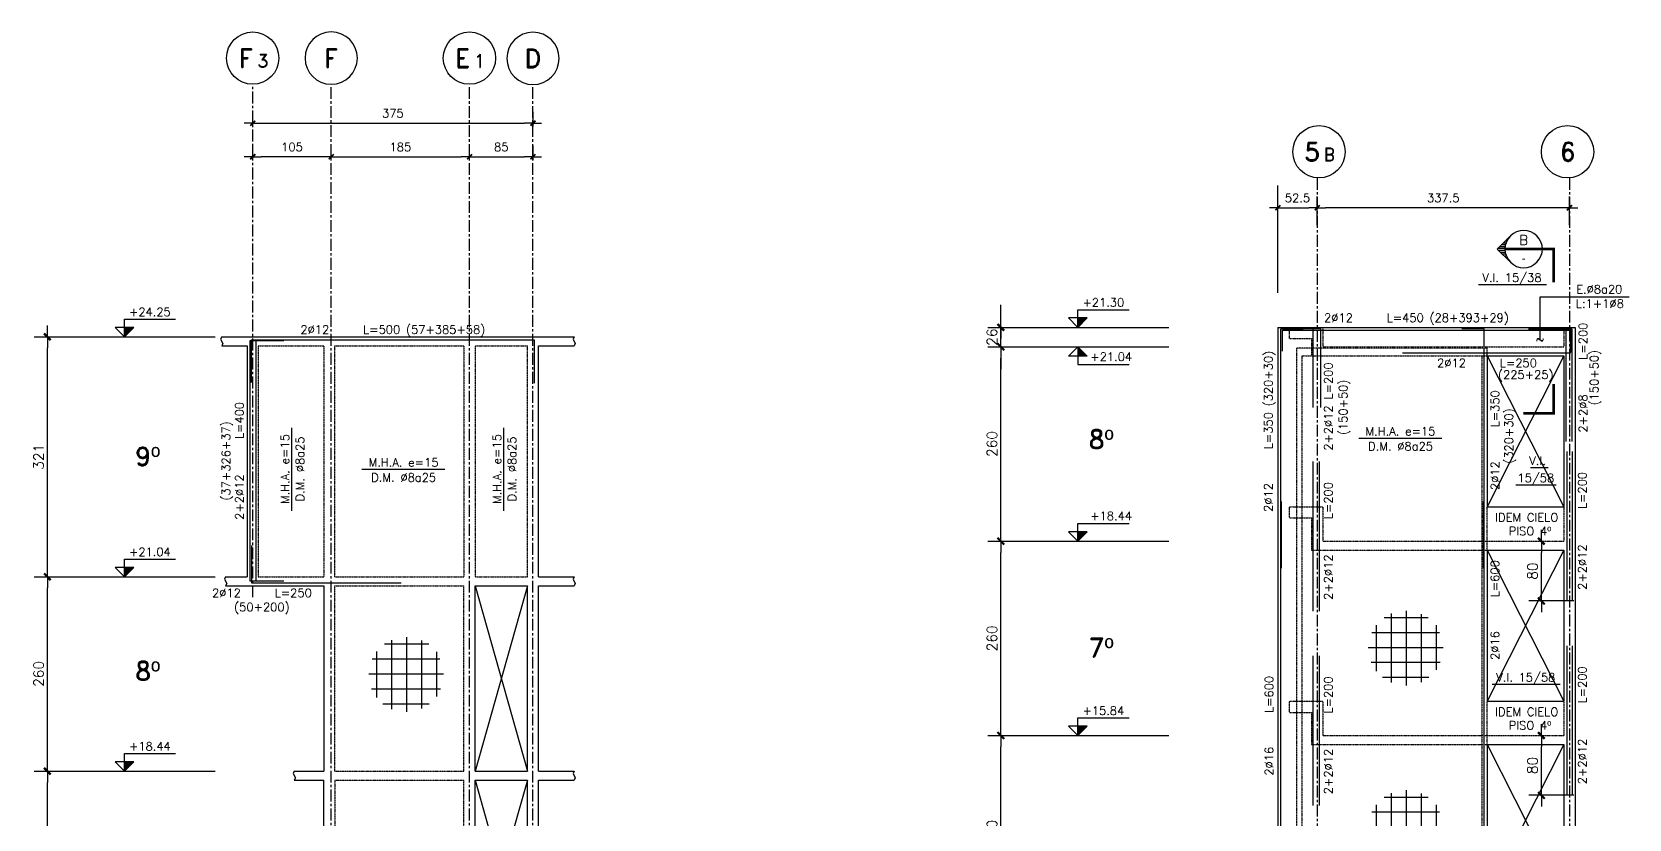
# Model space of a CAD drawing. Header units: millimetres. Extents: x 7459 to 12214, y -1151 to 2331.
# Drawn here: x 7464 to 9601, y 1279 to 2331 of the extents above; entities that cross this region are included whole.
import ezdxf
from ezdxf.enums import TextEntityAlignment as Align

# ---------------------------------------------------------------- set-up
doc = ezdxf.new("R2010")
doc.units = ezdxf.units.MM
doc.header["$LTSCALE"] = 0.5
doc.linetypes.add('CENTER', pattern=[50.8, 31.75, -6.35, 6.35, -6.35])
doc.linetypes.add('DASHED', pattern=[0.75, 0.5, -0.25])
for name, color, linetype in [('A-LINEA 015', 6, 'Continuous'), ('CONTORNOS', 3, 'Continuous'), ('CORTES', 5, 'Continuous'), ('COTAS', 5, 'Continuous'), ('COTAS1', 2, 'Continuous'), ('Cotas2', 1, 'Continuous'), ('EJES', 1, 'CENTER'), ('fe', 7, 'Continuous'), ('NIVELES', 3, 'Continuous'), ('SEGMENTOS1', 2, 'DASHED'), ('TEXTOS-SM', 3, 'Continuous'), ('TEXTOS1', 9, 'Continuous'), ('textos2', 2, 'Continuous'), ('VANOS', 1, 'Continuous')]:
    doc.layers.add(name, color=color, linetype=linetype)
doc.styles.add('ROMAND', font='romand')
doc.styles.add('ROMANS', font='romans')
doc.styles.add('ROMANS0', font='romans.shx')
doc.styles.get("Standard").update_dxf_attribs({"font": 'techl___.ttf'})
doc.dimstyles.new('ING-50', dxfattribs={"dimscale": 5, "dimtxt": 2.25, "dimasz": 2.25, "dimexe": 3, "dimexo": 0, "dimgap": 1.5, "dimtad": 1, "dimdec": 1, "dimzin": 12, "dimdsep": 46, "dimtxsty": 'ROMANS', "dimblk1": 'TICK1', "dimblk2": 'TICK1', "dimsah": 1, "dimcen": 0.09, "dimclrd": 2, "dimclre": 1, "dimclrt": 3, "dimadec": 1, "dimazin": 3, "dimtfac": 1, "dimtdec": 1, "dimtix": 1, "dimtmove": 2, "dimatfit": 3, "dimfxl": 3, "dimtolj": 1, "dimtzin": 12, "dimarcsym": 0})
doc.dimstyles.new('ING50', dxfattribs={"dimscale": 50, "dimtxt": 0.27, "dimasz": 0.3, "dimexe": 0.2, "dimexo": 1, "dimgap": 0.1, "dimtad": 1, "dimzin": 12, "dimdsep": 46, "dimtxsty": 'ROMANS', "dimblk1": 'TICK1', "dimblk2": 'TICK1', "dimsah": 1, "dimcen": 0.09, "dimse1": 1, "dimse2": 1, "dimclrd": 2, "dimclre": 4, "dimclrt": 3, "dimadec": 0, "dimazin": 0, "dimtfac": 1, "dimtix": 1, "dimtmove": 2, "dimatfit": 3, "dimldrblk": 'TICK1', "dimfxl": 1, "dimtolj": 1, "dimtzin": 12, "dimarcsym": 0})

# ---------------------------------------------------------------- blocks, each defined once
blk = doc.blocks.new('EJE-1')
at = {"color": 3, "linetype": 'Continuous'}
blk.add_circle((0, 0), 35, dxfattribs=at)
at = {"color": 5, "linetype": 'Continuous', "style": 'ROMAND'}
blk.add_attdef('0', text='', height=25, dxfattribs=at).set_placement((0.2, 0), align=Align.MIDDLE)
blk = doc.blocks.new('TICK1')
at = {"color": 2}
for points in [[(0, 0), (-1, 0)], [(0, 0), (1, 0)]]:
    blk.add_lwpolyline(points, dxfattribs=at)
at = {"color": 2, "const_width": 0.2}
blk.add_lwpolyline([(-0.3, -0.3), (0.3, 0.3)], dxfattribs=at)
blk = doc.blocks.new('*D41')
at = {"layer": 'COTAS1', "color": 2, "lineweight": -2}
blk.add_line((8760.5, 1145.3), (8760.5, 1375.3), dxfattribs=at)
at = {"layer": 'Defpoints', "color": 0}
for p in [(8760.5, 1390.3), (8772.1, 1390.3), (8772.1, 1130.3)]:
    blk.add_point(p, dxfattribs=at)
at = {"layer": 'COTAS1', "color": 2, "lineweight": -2, "xscale": 15, "yscale": 15, "zscale": 15}
for p, rotation in [((8760.5, 1390.3), 90), ((8760.5, 1130.3), 270)]:
    blk.add_blockref('TICK1', p, dxfattribs=dict(at, rotation=rotation))
at = {"layer": 'COTAS1', "color": 3, "insert": (8748.7, 1260.3), "char_height": 13.5, "attachment_point": 5, "rotation": 90, "style": 'ROMANS'}
blk.add_mtext('\\A1;260', dxfattribs=at)
blk = doc.blocks.new('nivel-el')
at = {"linetype": 'Continuous'}
blk.add_hatch(color=1, dxfattribs=at).paths.add_polyline_path([(0, 0), (12.5, 12.5), (0, 12.5)])
at = {"color": 3}
blk.add_lwpolyline([(0, 0), (12.5, 12.5), (0, 12.5), (-12.5, 12.5), (0, 0), (0, 12.5), (0, 23.6), (68.4, 23.6)], dxfattribs=at)
at = {"color": 3, "style": 'ROMANS'}
blk.add_attdef('%%P0.00', text='', height=11.2, dxfattribs=at).set_placement((34, 27.7), align=Align.CENTER)
blk = doc.blocks.new('*D42')
at = {"layer": 'COTAS1', "color": 2, "lineweight": -2}
blk.add_line((8760.5, 1405.3), (8760.5, 1635.3), dxfattribs=at)
at = {"layer": 'Defpoints', "color": 0}
for p in [(8760.5, 1650.3), (8772.1, 1650.3), (8772.1, 1390.3)]:
    blk.add_point(p, dxfattribs=at)
at = {"layer": 'COTAS1', "color": 2, "lineweight": -2, "xscale": 15, "yscale": 15, "zscale": 15}
for p, rotation in [((8760.5, 1650.3), 90), ((8760.5, 1390.3), 270)]:
    blk.add_blockref('TICK1', p, dxfattribs=dict(at, rotation=rotation))
at = {"layer": 'COTAS1', "color": 3, "insert": (8748.7, 1520.3), "char_height": 13.5, "attachment_point": 5, "rotation": 90, "style": 'ROMANS'}
blk.add_mtext('\\A1;260', dxfattribs=at)
blk = doc.blocks.new('*D43')
at = {"layer": 'COTAS1', "color": 2, "lineweight": -2}
for p, q in [((8760.5, 1951.3), (8760.5, 1966.3)), ((8760.5, 1910.3), (8760.5, 1936.3)), ((8760.5, 1895.3), (8760.5, 1880.3))]:
    blk.add_line(p, q, dxfattribs=at)
at = {"layer": 'Defpoints', "color": 0}
for p in [(8760.5, 1936.3), (8772.1, 1936.3), (8772.1, 1910.3)]:
    blk.add_point(p, dxfattribs=at)
at = {"layer": 'COTAS1', "color": 2, "lineweight": -2, "xscale": 15, "yscale": 15, "zscale": 15}
for p, rotation in [((8760.5, 1936.3), 270), ((8760.5, 1910.3), 90)]:
    blk.add_blockref('TICK1', p, dxfattribs=dict(at, rotation=rotation))
at = {"layer": 'COTAS1', "color": 3, "insert": (8748.7, 1923.3), "char_height": 13.5, "attachment_point": 5, "rotation": 90, "style": 'ROMANS'}
blk.add_mtext('\\A1;26', dxfattribs=at)
blk = doc.blocks.new('eje-3')
at = {"color": 3, "linetype": 'Continuous'}
blk.add_circle((0, 0), 35, dxfattribs=at)
at = {"color": 5, "linetype": 'Continuous', "style": 'ROMAND'}
for height, p in [(25, (-9.2, 0)), (18, (13.7, -3.6))]:
    blk.add_attdef('0', text='', height=height, dxfattribs=at).set_placement(p, align=Align.MIDDLE)
blk = doc.blocks.new('*D44')
at = {"layer": 'Defpoints', "color": 0, "ltscale": 0.5}
for p in [(9183.7, 2096.3), (9183.7, 2072.9), (9521.2, 2072.9)]:
    blk.add_point(p, dxfattribs=at)
at = {"layer": 'TEXTOS1', "color": 1, "lineweight": -2, "ltscale": 0.5}
for p, q in [((9183.7, 2072.9), (9183.7, 2111.3)), ((9521.2, 2072.9), (9521.2, 2111.3))]:
    blk.add_line(p, q, dxfattribs=at)
at = {"layer": 'TEXTOS1', "color": 2, "lineweight": -2, "ltscale": 0.5}
blk.add_line((9509.9, 2096.3), (9194.9, 2096.3), dxfattribs=at)
at = {"layer": 'TEXTOS1', "color": 2, "lineweight": -2, "ltscale": 0.5, "xscale": 11.25, "yscale": 11.25, "zscale": 11.25, "rotation": 180}
blk.add_blockref('TICK1', (9183.7, 2096.3), dxfattribs=at)
at = {"layer": 'TEXTOS1', "color": 2, "lineweight": -2, "ltscale": 0.5, "xscale": 11.25, "yscale": 11.25, "zscale": 11.25}
blk.add_blockref('TICK1', (9521.2, 2096.3), dxfattribs=at)
at = {"layer": 'TEXTOS1', "color": 3, "ltscale": 0.5, "insert": (9352.4, 2109.4), "char_height": 11.25, "attachment_point": 5, "style": 'ROMANS'}
blk.add_mtext('\\A1;337.5', dxfattribs=at)
blk = doc.blocks.new('*D45')
at = {"layer": 'Cotas2', "color": 1, "lineweight": -2}
for p, q in [((9131.2, 2072.9), (9131.2, 2111.3)), ((9183.7, 2072.9), (9183.7, 2111.3))]:
    blk.add_line(p, q, dxfattribs=at)
at = {"layer": 'Cotas2', "color": 2, "lineweight": -2}
blk.add_line((9142.4, 2096.3), (9172.4, 2096.3), dxfattribs=at)
at = {"layer": 'Defpoints', "color": 0}
for p in [(9183.7, 2096.3), (9131.2, 2072.9), (9183.7, 2072.9)]:
    blk.add_point(p, dxfattribs=at)
at = {"layer": 'Cotas2', "color": 2, "lineweight": -2, "xscale": 11.25, "yscale": 11.25, "zscale": 11.25, "rotation": 180}
blk.add_blockref('TICK1', (9131.2, 2096.3), dxfattribs=at)
at = {"layer": 'Cotas2', "color": 2, "lineweight": -2, "xscale": 11.25, "yscale": 11.25, "zscale": 11.25}
blk.add_blockref('TICK1', (9183.7, 2096.3), dxfattribs=at)
at = {"layer": 'Cotas2', "color": 3, "insert": (9157.4, 2109.4), "char_height": 11.25, "attachment_point": 5, "style": 'ROMANS'}
blk.add_mtext('\\A1;52.5', dxfattribs=at)
blk = doc.blocks.new('*D90')
at = {"layer": 'COTAS1', "color": 2, "lineweight": -2}
blk.add_line((9483.7, 1325.3), (9483.7, 1375.3), dxfattribs=at)
at = {"layer": 'Defpoints', "color": 0}
for p in [(9483.7, 1390.3), (9495.3, 1390.3), (9495.3, 1310.3)]:
    blk.add_point(p, dxfattribs=at)
at = {"layer": 'COTAS1', "color": 2, "lineweight": -2, "xscale": 15, "yscale": 15, "zscale": 15}
for p, rotation in [((9483.7, 1390.3), 90), ((9483.7, 1310.3), 270)]:
    blk.add_blockref('TICK1', p, dxfattribs=dict(at, rotation=rotation))
at = {"layer": 'COTAS1', "color": 3, "insert": (9471.9, 1350.3), "char_height": 13.5, "attachment_point": 5, "rotation": 90, "style": 'ROMANS'}
blk.add_mtext('\\A1;80', dxfattribs=at)
blk = doc.blocks.new('malla-1')
at = {"color": 1}
for p, q in [((-20, 45.1), (-20, -47)), ((0, 49), (0, -50.9)), ((20, 44.6), (20, -46.5)), ((-40, 29.7), (-40, -31.8)), ((-29.3, 40), (29.7, 40)), ((40, 29.6), (40, -30.1)), ((-50.6, 0), (49.4, 0)), ((-46, 20), (44.8, 20)), ((-46.9, -20), (45.6, -20)), ((-31.8, -40), (30.2, -40))]:
    blk.add_line(p, q, dxfattribs=at)
blk = doc.blocks.new('*D56')
at = {"layer": 'COTAS1', "color": 2, "lineweight": -2}
blk.add_line((7484.8, 1097.7), (7484.8, 1327.7), dxfattribs=at)
at = {"layer": 'Defpoints', "color": 0}
for p in [(7484.8, 1342.7), (7496.4, 1342.7), (7496.4, 1082.7)]:
    blk.add_point(p, dxfattribs=at)
at = {"layer": 'COTAS1', "color": 2, "lineweight": -2, "xscale": 15, "yscale": 15, "zscale": 15}
for p, rotation in [((7484.8, 1342.7), 90), ((7484.8, 1082.7), 270)]:
    blk.add_blockref('TICK1', p, dxfattribs=dict(at, rotation=rotation))
at = {"layer": 'COTAS1', "color": 3, "insert": (7473.1, 1212.7), "char_height": 13.5, "attachment_point": 5, "rotation": 90, "style": 'ROMANS'}
blk.add_mtext('\\A1;260', dxfattribs=at)
blk = doc.blocks.new('*D58')
at = {"layer": 'COTAS', "color": 1, "lineweight": -2}
for p, q in [((7759.6, 2205), (7759.6, 2224.5)), ((8134.6, 2205), (8134.6, 2224.5))]:
    blk.add_line(p, q, dxfattribs=at)
at = {"layer": 'COTAS', "color": 2, "lineweight": -2}
blk.add_line((7770.8, 2209.5), (8123.3, 2209.5), dxfattribs=at)
at = {"layer": 'Defpoints', "color": 0}
for p in [(7759.6, 2205), (8134.6, 2209.5), (8134.6, 2205)]:
    blk.add_point(p, dxfattribs=at)
at = {"layer": 'COTAS', "color": 2, "lineweight": -2, "xscale": 11.25, "yscale": 11.25, "zscale": 11.25, "rotation": 180}
blk.add_blockref('TICK1', (7759.6, 2209.5), dxfattribs=at)
at = {"layer": 'COTAS', "color": 2, "lineweight": -2, "xscale": 11.25, "yscale": 11.25, "zscale": 11.25}
blk.add_blockref('TICK1', (8134.6, 2209.5), dxfattribs=at)
at = {"layer": 'COTAS', "color": 3, "insert": (7947.1, 2222.6), "char_height": 11.25, "attachment_point": 5, "style": 'ROMANS'}
blk.add_mtext('\\A1;375', dxfattribs=at)
blk = doc.blocks.new('*D59')
at = {"layer": 'COTAS', "color": 1, "lineweight": -2}
for p, q in [((7864.6, 2160), (7864.6, 2179.5)), ((8049.6, 2160), (8049.6, 2179.5))]:
    blk.add_line(p, q, dxfattribs=at)
at = {"layer": 'COTAS', "color": 2, "lineweight": -2}
blk.add_line((7875.8, 2164.5), (8038.3, 2164.5), dxfattribs=at)
at = {"layer": 'Defpoints', "color": 0}
for p in [(7864.6, 2160), (8049.6, 2164.5), (8049.6, 2160)]:
    blk.add_point(p, dxfattribs=at)
at = {"layer": 'COTAS', "color": 2, "lineweight": -2, "xscale": 11.25, "yscale": 11.25, "zscale": 11.25, "rotation": 180}
blk.add_blockref('TICK1', (7864.6, 2164.5), dxfattribs=at)
at = {"layer": 'COTAS', "color": 2, "lineweight": -2, "xscale": 11.25, "yscale": 11.25, "zscale": 11.25}
blk.add_blockref('TICK1', (8049.6, 2164.5), dxfattribs=at)
at = {"layer": 'COTAS', "color": 3, "insert": (7957.1, 2177.6), "char_height": 11.25, "attachment_point": 5, "style": 'ROMANS'}
blk.add_mtext('\\A1;185', dxfattribs=at)
blk = doc.blocks.new('*D60')
at = {"layer": 'COTAS', "color": 1, "lineweight": -2}
for p, q in [((8049.6, 2160), (8049.6, 2179.5)), ((8134.6, 2160), (8134.6, 2179.5))]:
    blk.add_line(p, q, dxfattribs=at)
at = {"layer": 'COTAS', "color": 2, "lineweight": -2}
blk.add_line((8060.8, 2164.5), (8123.3, 2164.5), dxfattribs=at)
at = {"layer": 'Defpoints', "color": 0}
for p in [(8049.6, 2160), (8134.6, 2164.5), (8134.6, 2160)]:
    blk.add_point(p, dxfattribs=at)
at = {"layer": 'COTAS', "color": 2, "lineweight": -2, "xscale": 11.25, "yscale": 11.25, "zscale": 11.25, "rotation": 180}
blk.add_blockref('TICK1', (8049.6, 2164.5), dxfattribs=at)
at = {"layer": 'COTAS', "color": 2, "lineweight": -2, "xscale": 11.25, "yscale": 11.25, "zscale": 11.25}
blk.add_blockref('TICK1', (8134.6, 2164.5), dxfattribs=at)
at = {"layer": 'COTAS', "color": 3, "insert": (8092.1, 2177.6), "char_height": 11.25, "attachment_point": 5, "style": 'ROMANS'}
blk.add_mtext('\\A1;85', dxfattribs=at)
blk = doc.blocks.new('corte9')
at = {"color": 2, "const_width": 3.51}
blk.add_lwpolyline([(0, 39.5), (0, 0), (40.5, 0)], dxfattribs=at)
blk = doc.blocks.new('*X9')
at = {"color": 0}
for p, q in [((2610.1, 1260), (2610.4, 1260)), ((2611.9, 1257.5), (2612.9, 1257.5)), ((2613.2, 1255), (2615.4, 1255)), ((2614.2, 1252.5), (2617.9, 1252.5)), ((2614.9, 1250), (2620.4, 1250)), ((2615.1, 1240), (2621.4, 1240)), ((2615.3, 1247.5), (2622.9, 1247.5)), ((2615.4, 1242.5), (2623.9, 1242.5)), ((2615.5, 1245), (2625.4, 1245)), ((2608.8, 1227.5), (2608.9, 1227.5)), ((2610.9, 1230), (2611.4, 1230)), ((2612.4, 1232.5), (2613.9, 1232.5)), ((2613.6, 1235), (2616.4, 1235)), ((2614.5, 1237.5), (2618.9, 1237.5))]:
    blk.add_line(p, q, dxfattribs=at)
blk = doc.blocks.new('corte2')
at = {"color": 2, "linetype": 'Continuous'}
for p, q in [((-57.7, 17.7), (-75.4, 0)), ((-75.4, 0), (-57.7, -17.7))]:
    blk.add_line(p, q, dxfattribs=at)
at = {"color": 2, "linetype": 'Continuous', "const_width": 3.5}
blk.add_lwpolyline([(-65, 0), (0, 0), (0, -44.5)], dxfattribs=at)
at = {"color": 1, "linetype": 'Continuous'}
blk.add_arc((-40, 0), 25, 225, 135, dxfattribs=at)
at = {"color": 2, "linetype": 'Continuous'}
blk.add_arc((-40, 0), 25, 135, 225, dxfattribs=at)
at = {"color": 2, "linetype": 'Continuous', "xscale": -1}
blk.add_blockref('*X9', (2550.5, -1244.5), dxfattribs=at)
at = {"color": 3, "linetype": 'Continuous', "style": 'ROMAND'}
blk.add_attdef('A', text='', height=13, dxfattribs=at).set_placement((-40, 12), align=Align.MIDDLE)
at = {"color": 3, "linetype": 'Continuous'}
blk.add_attdef('-', text='', height=13, dxfattribs=at).set_placement((-40, -12), align=Align.MIDDLE)
blk = doc.blocks.new('*D83')
at = {"layer": 'COTAS1', "color": 2, "lineweight": -2}
blk.add_line((7484.8, 1357.7), (7484.8, 1587.7), dxfattribs=at)
at = {"layer": 'Defpoints', "color": 0}
for p in [(7484.8, 1602.7), (7496.4, 1602.7), (7496.4, 1342.7)]:
    blk.add_point(p, dxfattribs=at)
at = {"layer": 'COTAS1', "color": 2, "lineweight": -2, "xscale": 15, "yscale": 15, "zscale": 15}
for p, rotation in [((7484.8, 1602.7), 90), ((7484.8, 1342.7), 270)]:
    blk.add_blockref('TICK1', p, dxfattribs=dict(at, rotation=rotation))
at = {"layer": 'COTAS1', "color": 3, "insert": (7473.1, 1472.7), "char_height": 13.5, "attachment_point": 5, "rotation": 90, "style": 'ROMANS'}
blk.add_mtext('\\A1;260', dxfattribs=at)
blk = doc.blocks.new('*D84')
at = {"layer": 'COTAS1', "color": 2, "lineweight": -2}
blk.add_line((7484.8, 1617.7), (7484.8, 1908.7), dxfattribs=at)
at = {"layer": 'Defpoints', "color": 0}
for p in [(7484.8, 1923.7), (7496.4, 1923.7), (7496.4, 1602.7)]:
    blk.add_point(p, dxfattribs=at)
at = {"layer": 'COTAS1', "color": 2, "lineweight": -2, "xscale": 15, "yscale": 15, "zscale": 15}
for p, rotation in [((7484.8, 1923.7), 90), ((7484.8, 1602.7), 270)]:
    blk.add_blockref('TICK1', p, dxfattribs=dict(at, rotation=rotation))
at = {"layer": 'COTAS1', "color": 3, "insert": (7473.1, 1763.2), "char_height": 13.5, "attachment_point": 5, "rotation": 90, "style": 'ROMANS'}
blk.add_mtext('\\A1;321', dxfattribs=at)
blk = doc.blocks.new('*D85')
at = {"layer": 'COTAS', "color": 1, "lineweight": -2}
for p, q in [((7759.6, 2160), (7759.6, 2179.5)), ((7864.6, 2160), (7864.6, 2179.5))]:
    blk.add_line(p, q, dxfattribs=at)
at = {"layer": 'COTAS', "color": 2, "lineweight": -2}
blk.add_line((7853.3, 2164.5), (7770.8, 2164.5), dxfattribs=at)
at = {"layer": 'Defpoints', "color": 0}
for p in [(7759.6, 2164.5), (7759.6, 2160), (7864.6, 2160)]:
    blk.add_point(p, dxfattribs=at)
at = {"layer": 'COTAS', "color": 2, "lineweight": -2, "xscale": 11.25, "yscale": 11.25, "zscale": 11.25, "rotation": 180}
blk.add_blockref('TICK1', (7759.6, 2164.5), dxfattribs=at)
at = {"layer": 'COTAS', "color": 2, "lineweight": -2, "xscale": 11.25, "yscale": 11.25, "zscale": 11.25}
blk.add_blockref('TICK1', (7864.6, 2164.5), dxfattribs=at)
at = {"layer": 'COTAS', "color": 3, "insert": (7812.1, 2177.6), "char_height": 11.25, "attachment_point": 5, "style": 'ROMANS'}
blk.add_mtext('\\A1;105', dxfattribs=at)
blk = doc.blocks.new('*D86')
at = {"layer": 'COTAS1', "color": 2, "lineweight": -2}
blk.add_line((8760.5, 1665.3), (8760.5, 1895.3), dxfattribs=at)
at = {"layer": 'Defpoints', "color": 0}
for p in [(8760.5, 1910.3), (8772.1, 1910.3), (8772.1, 1650.3)]:
    blk.add_point(p, dxfattribs=at)
at = {"layer": 'COTAS1', "color": 2, "lineweight": -2, "xscale": 15, "yscale": 15, "zscale": 15}
for p, rotation in [((8760.5, 1910.3), 90), ((8760.5, 1650.3), 270)]:
    blk.add_blockref('TICK1', p, dxfattribs=dict(at, rotation=rotation))
at = {"layer": 'COTAS1', "color": 3, "insert": (8748.7, 1780.3), "char_height": 13.5, "attachment_point": 5, "rotation": 90, "style": 'ROMANS'}
blk.add_mtext('\\A1;260', dxfattribs=at)
blk = doc.blocks.new('*D91')
at = {"layer": 'COTAS1', "color": 2, "lineweight": -2}
blk.add_line((9483.7, 1585.3), (9483.7, 1635.3), dxfattribs=at)
at = {"layer": 'Defpoints', "color": 0}
for p in [(9483.7, 1650.3), (9495.3, 1650.3), (9495.3, 1570.3)]:
    blk.add_point(p, dxfattribs=at)
at = {"layer": 'COTAS1', "color": 2, "lineweight": -2, "xscale": 15, "yscale": 15, "zscale": 15}
for p, rotation in [((9483.7, 1650.3), 90), ((9483.7, 1570.3), 270)]:
    blk.add_blockref('TICK1', p, dxfattribs=dict(at, rotation=rotation))
at = {"layer": 'COTAS1', "color": 3, "insert": (9471.9, 1610.3), "char_height": 13.5, "attachment_point": 5, "rotation": 90, "style": 'ROMANS'}
blk.add_mtext('\\A1;80', dxfattribs=at)

msp = doc.modelspace()

# ---------------------------------------------------------------- linework, layer by layer
at = {"layer": 'CONTORNOS', "color": 2, "ltscale": 0.5}
for p, q in [((7718.174, 1923.693), (7716.674, 1920.693)), ((8189.658, 1923.693), (8188.158, 1920.693)), ((7716.674, 1920.693), (7719.674, 1914.693)), ((7719.674, 1914.693), (7718.174, 1911.693)), ((8188.158, 1920.693), (8191.158, 1914.693)), ((8191.158, 1914.693), (8189.658, 1911.693)), ((7723.339, 1602.694), (7721.839, 1599.694)), ((8189.658, 1602.694), (8188.158, 1599.694)), ((7721.839, 1599.694), (7724.839, 1593.694)), ((7724.839, 1593.694), (7723.339, 1590.694)), ((8188.158, 1599.694), (8191.158, 1593.694)), ((8191.158, 1593.694), (8189.658, 1590.694)), ((7815.219, 1342.693), (7813.719, 1339.693)), ((7813.719, 1339.693), (7816.719, 1333.693)), ((7816.719, 1333.693), (7815.219, 1330.693)), ((8189.658, 1342.693), (8188.158, 1339.693)), ((8188.158, 1339.693), (8191.158, 1333.693)), ((8191.158, 1333.693), (8189.658, 1330.693))]:
    msp.add_line(p, q, dxfattribs=at)
at = {"layer": 'CONTORNOS', "ltscale": 0.5}
for p, q in [((7718.174, 1923.693), (8189.658, 1923.693)), ((9131.185, 1936.333), (9131.185, 78.332)), ((9131.185, 1936.333), (9528.685, 1936.333)), ((9528.685, 1936.333), (9528.685, 78.332)), ((7718.174, 1911.693), (7752.051, 1911.693)), ((7752.051, 1911.693), (7752.051, 1602.694)), ((8142.051, 1602.694), (8142.051, 1911.693)), ((8142.051, 1911.693), (8189.658, 1911.693)), ((9411.185, 1898.333), (9513.685, 1898.333)), ((9411.185, 1898.333), (9411.185, 1696.333)), ((9513.685, 1898.333), (9513.685, 1696.333)), ((9411.185, 1696.333), (9513.685, 1696.333)), ((9411.185, 1638.333), (9513.685, 1638.333)), ((9411.185, 1638.333), (9411.185, 1436.333)), ((9513.685, 1638.333), (9513.685, 1436.333)), ((7723.339, 1602.694), (7752.051, 1602.694)), ((8142.051, 1602.694), (8189.658, 1602.694)), ((7723.339, 1590.694), (7854.551, 1590.694)), ((7854.551, 1590.694), (7854.551, 1342.693)), ((8057.051, 1590.694), (8127.051, 1590.694)), ((8057.051, 1342.693), (8057.051, 1590.694)), ((8127.051, 1342.693), (8127.051, 1590.694)), ((8142.051, 1590.694), (8189.658, 1590.694)), ((8142.051, 1342.693), (8142.051, 1590.694)), ((9411.185, 1436.333), (9513.685, 1436.333)), ((9411.185, 1378.333), (9513.685, 1378.333)), ((9411.185, 1378.333), (9411.185, 1176.333)), ((9513.685, 1378.333), (9513.685, 1176.333)), ((7815.219, 1342.693), (7854.551, 1342.693)), ((7815.219, 1330.693), (7854.551, 1330.693)), ((7854.551, 1082.693), (7854.551, 1330.693)), ((8057.051, 1342.693), (8127.051, 1342.693)), ((8057.051, 1330.693), (8127.051, 1330.693)), ((8057.051, 1082.693), (8057.051, 1330.693)), ((8127.051, 1082.693), (8127.051, 1330.693)), ((8142.051, 1342.693), (8189.658, 1342.693)), ((8142.051, 1330.693), (8189.658, 1330.693)), ((8142.051, 1082.693), (8142.051, 1330.693))]:
    msp.add_line(p, q, dxfattribs=at)
at = {"layer": 'Cotas2'}
for p, q in [((9131.185, 1982.551), (9131.185, 2126.169)), ((7467.348, 1923.693), (7709.379, 1923.693)), ((8743.036, 1936.333), (8985.067, 1936.333)), ((8743.036, 1910.333), (8985.067, 1910.333)), ((8743.036, 1650.333), (8985.067, 1650.333)), ((7467.348, 1602.694), (7709.379, 1602.694)), ((8743.036, 1390.333), (8985.067, 1390.333)), ((7467.348, 1342.693), (7709.379, 1342.693))]:
    msp.add_line(p, q, dxfattribs=at)
at = {"layer": 'EJES'}
for p, q in [((7759.551, 1575.312), (7759.551, 2259.829)), ((7864.551, -1034.766), (7864.551, 2259.829)), ((8049.551, -1034.766), (8049.551, 2259.46)), ((8134.551, -1034.766), (8134.551, 2259.46)), ((9183.685, 2136.175), (9183.685, 0.992)), ((9521.185, 2136.264), (9521.185, 0.992))]:
    msp.add_line(p, q, dxfattribs=at)
at = {"layer": 'fe', "color": 1, "ltscale": 0.5}
for p, q in [((9482.074, 1919.804), (9482.074, 1977.214)), ((9482.074, 1977.214), (9601.002, 1977.214)), ((9526.946, 1570.333), (9466.942, 1570.333)), ((9526.946, 1310.333), (9466.942, 1310.333))]:
    msp.add_line(p, q, dxfattribs=at)
at = {"layer": 'fe', "ltscale": 0.5}
for p, q in [((9157.303, 1934.861), (9188.278, 1934.861)), ((9177.824, 1934.861), (9177.824, 1829.243)), ((9188.278, 1934.861), (9188.278, 1829.243))]:
    msp.add_line(p, q, dxfattribs=at)
at = {"layer": 'fe', "color": 6, "ltscale": 0.5}
for p, q in [((9136.185, 1614.065), (9136.185, 1703.332)), ((9406.185, 1614.202), (9406.185, 1703.332))]:
    msp.add_line(p, q, dxfattribs=at)
at = {"layer": 'fe', "ltscale": 0.5}
for points in [[(9135.185, 1614.264), (9135.185, 1934.264), (9165.185, 1934.264)], [(9137.185, 1904.333), (9137.185, 1932.333), (9523.185, 1932.333), (9523.185, 1903.333)], [(9297.685, 1902.333), (9522.685, 1902.333), (9522.685, 1927.333)], [(9407.185, 1614.264), (9407.185, 1934.264), (9377.185, 1934.264)], [(9516.685, 1783.668), (9516.685, 1933.668), (9466.685, 1933.668)], [(9524.685, 1783.668), (9524.685, 1933.668), (9474.685, 1933.668)], [(7793.051, 1596.693), (7756.051, 1596.693), (7756.051, 1918.693), (7793.051, 1918.693)], [(7758.051, 1862.693), (7758.051, 1919.693), (8136.051, 1919.693), (8136.051, 1861.693)], [(7801.051, 1596.693), (7764.051, 1596.693), (7764.051, 1918.693), (7801.051, 1918.693)], [(9177.886, 1756.799), (9177.886, 1556.799)], [(9186.386, 1756.799), (9186.386, 1556.799)], [(9517.685, 1770.333), (9517.685, 1570.333)], [(9524.685, 1770.333), (9524.685, 1570.333)], [(9135.185, 1103.332), (9135.185, 1703.332)], [(9407.185, 1103.332), (9407.185, 1703.332)], [(7758.051, 1644.694), (7758.051, 1594.694), (7958.051, 1594.694)], [(9177.886, 1496.799), (9177.886, 1296.799)], [(9186.386, 1496.799), (9186.386, 1296.799)], [(9517.685, 1510.333), (9517.685, 1310.333)], [(9524.685, 1510.333), (9524.685, 1310.333)]]:
    msp.add_lwpolyline(points, dxfattribs=at)
at = {"layer": 'SEGMENTOS1'}
for p, q in [((9146.185, 1936.333), (9146.185, 1921.333)), ((9191.185, 1936.333), (9191.185, 1910.333)), ((9513.685, 1936.333), (9513.685, 1910.333)), ((7767.051, 1911.693), (7767.051, 1602.694)), ((7767.051, 1911.693), (7854.551, 1911.693)), ((7854.551, 1911.693), (7854.551, 1602.694)), ((7869.551, 1602.694), (7869.551, 1911.693)), ((7869.551, 1911.693), (8042.051, 1911.693)), ((8042.051, 1911.693), (8042.051, 1602.694)), ((8057.051, 1911.693), (8057.051, 1602.694)), ((8057.051, 1911.693), (8127.051, 1911.693)), ((8127.051, 1602.694), (8127.051, 1911.693)), ((9146.185, 1921.333), (9176.185, 1921.333)), ((9156.185, 1908.333), (9156.185, 136.333)), ((9411.185, 1908.333), (9156.185, 1908.333)), ((9176.185, 1921.333), (9176.185, 1898.333)), ((9191.185, 1910.333), (9513.685, 1910.333)), ((9411.185, 1898.333), (9411.185, 1908.333)), ((9163.185, 1898.333), (9163.185, 143.333)), ((9163.185, 1898.333), (9411.185, 1898.333)), ((9404.185, 1898.333), (9404.185, 143.333)), ((9146.185, 1696.333), (9191.185, 1696.333)), ((9146.185, 1696.333), (9146.185, 1681.333)), ((9191.185, 1696.333), (9191.185, 1650.333)), ((9411.185, 1638.333), (9411.185, 1696.333)), ((9513.685, 1696.333), (9513.685, 1650.333)), ((9146.185, 1681.333), (9176.185, 1681.333)), ((9176.185, 1681.333), (9176.185, 1638.333)), ((9191.185, 1650.333), (9513.685, 1650.333)), ((9176.185, 1638.333), (9411.185, 1638.333)), ((7767.051, 1602.694), (7854.551, 1602.694)), ((7869.551, 1602.694), (8042.051, 1602.694)), ((8057.051, 1602.694), (8127.051, 1602.694)), ((7869.551, 1342.693), (7869.551, 1590.694)), ((7869.551, 1590.694), (8042.051, 1590.694)), ((8042.051, 1342.693), (8042.051, 1590.694)), ((9146.185, 1436.333), (9191.185, 1436.333)), ((9146.185, 1436.333), (9146.185, 1421.333)), ((9191.185, 1436.333), (9191.185, 1390.333)), ((9411.185, 1378.333), (9411.185, 1436.333)), ((9513.685, 1436.333), (9513.685, 1390.333)), ((9146.185, 1421.333), (9176.185, 1421.333)), ((9176.185, 1421.333), (9176.185, 1378.333)), ((9191.185, 1390.333), (9513.685, 1390.333)), ((9176.185, 1378.333), (9411.185, 1378.333)), ((7869.551, 1342.693), (8042.051, 1342.693)), ((7869.551, 1330.693), (8042.051, 1330.693)), ((7869.551, 1330.693), (7869.551, 1082.693)), ((8042.051, 1082.693), (8042.051, 1330.693))]:
    msp.add_line(p, q, dxfattribs=at)
at = {"layer": 'TEXTOS1', "color": 9}
for p, q in [((9399.472, 1993.606), (9490.57, 1993.606)), ((9468.943, 1748.664), (9492.998, 1748.664)), ((9449.44, 1725.603), (9503.4, 1725.603)), ((9417.956, 1458.91), (9509.054, 1458.91))]:
    msp.add_line(p, q, dxfattribs=at)
at = {"layer": 'TEXTOS1', "color": 5}
for p, q in [((7811.882, 1690.818), (7811.882, 1802.023)), ((8095.486, 1690.818), (8095.486, 1802.023)), ((9239.291, 1788.117), (9350.496, 1788.117)), ((7905.489, 1746.42), (8016.694, 1746.42))]:
    msp.add_line(p, q, dxfattribs=at)
at = {"layer": 'VANOS', "ltscale": 0.5}
for p, q in [((9513.685, 1898.333), (9411.185, 1696.333)), ((9411.185, 1898.333), (9513.685, 1696.333)), ((9513.685, 1638.333), (9411.185, 1436.333)), ((9411.185, 1638.333), (9513.685, 1436.333)), ((8127.051, 1590.694), (8057.051, 1342.693)), ((8057.051, 1590.694), (8127.051, 1342.693)), ((9513.685, 1378.333), (9411.185, 1176.333)), ((9411.185, 1378.333), (9513.685, 1176.333)), ((8127.051, 1330.693), (8057.051, 1082.693)), ((8057.051, 1330.693), (8127.051, 1082.693))]:
    msp.add_line(p, q, dxfattribs=at)

# ---------------------------------------------------------------- block references
at = {"layer": 'A-LINEA 015', "ltscale": 0.5}
ref = msp.add_blockref('eje-3', (7759.551, 2296.461), dxfattribs=at)
ref.add_attrib('0', 'F', dxfattribs={"layer": '0', "color": 5, "linetype": 'Continuous', "height": 25, "style": 'ROMAND'}).set_placement((7750.36, 2296.461), align=Align.MIDDLE)
ref.add_attrib('0', '3', dxfattribs={"layer": '0', "color": 5, "linetype": 'Continuous', "height": 18, "style": 'ROMAND'}).set_placement((7773.237, 2292.878), align=Align.MIDDLE)
ref = msp.add_blockref('EJE-1', (7864.551, 2296.461), dxfattribs=dict(at, xscale=-1))
ref.add_attrib('0', 'F', dxfattribs={"layer": '0', "color": 5, "linetype": 'Continuous', "height": 25, "style": 'ROMAND'}).set_placement((7864.322, 2296.461), align=Align.MIDDLE)
ref = msp.add_blockref('eje-3', (8049.551, 2296.461), dxfattribs=at)
ref.add_attrib('0', 'E', dxfattribs={"layer": '0', "color": 5, "linetype": 'Continuous', "height": 25, "style": 'ROMAND'}).set_placement((8040.36, 2296.461), align=Align.MIDDLE)
ref.add_attrib('0', '1', dxfattribs={"layer": '0', "color": 5, "linetype": 'Continuous', "height": 18, "style": 'ROMAND'}).set_placement((8063.237, 2292.878), align=Align.MIDDLE)
ref = msp.add_blockref('EJE-1', (8134.551, 2296.092), dxfattribs=dict(at, xscale=-1))
ref.add_attrib('0', 'D', dxfattribs={"layer": '0', "color": 5, "linetype": 'Continuous', "height": 25, "style": 'ROMAND'}).set_placement((8134.322, 2296.092), align=Align.MIDDLE)
ref = msp.add_blockref('eje-3', (9186.186, 2171.175), dxfattribs=at)
ref.add_attrib('0', '5', dxfattribs={"layer": '0', "color": 5, "linetype": 'Continuous', "height": 25, "style": 'ROMAND'}).set_placement((9176.995, 2171.175), align=Align.MIDDLE)
ref.add_attrib('0', 'B', dxfattribs={"layer": '0', "color": 5, "linetype": 'Continuous', "height": 18, "style": 'ROMAND'}).set_placement((9199.872, 2167.592), align=Align.MIDDLE)
msp.add_blockref('EJE-1', (9518.685, 2171.175), dxfattribs=at).add_auto_attribs({'0': '6'})
at = {"layer": 'CORTES', "ltscale": 0.5}
msp.add_blockref('corte2', (9500, 2041.078), dxfattribs=at).add_auto_attribs({'-': '-', 'A': 'B'})
at = {"layer": 'CORTES', "ltscale": 0.5, "xscale": -1}
msp.add_blockref('corte9', (9500, 1821.115), dxfattribs=at)
at = {"layer": 'fe', "ltscale": 0.5}
for p in [(9302.718, 1508.276), (7965.339, 1472.801), (9302.718, 1268.047)]:
    msp.add_blockref('malla-1', p, dxfattribs=at)
at = {"layer": 'NIVELES'}
for p, values in [((8863.687, 1936.333), {'%%P0.00': '+21.30'}), ((7587.999, 1923.693), {'%%P0.00': '+24.25'}), ((7587.999, 1602.694), {'%%P0.00': '+21.04'}), ((8863.687, 1390.333), {'%%P0.00': '+15.84'}), ((7587.999, 1342.693), {'%%P0.00': '+18.44'})]:
    msp.add_blockref('nivel-el', p, dxfattribs=at).add_auto_attribs(values)
ref = msp.add_blockref('nivel-el', (8863.687, 1910.333), dxfattribs=dict(at, xscale=-1, rotation=180))
ref.add_attrib('%%P0.00', '+21.04', dxfattribs={"layer": '0', "color": 3, "height": 11.25, "style": 'ROMANS'}).set_placement((8908.093, 1891.342), align=Align.CENTER)
ref = msp.add_blockref('nivel-el', (8863.687, 1650.333), dxfattribs=at)
ref.add_attrib('%%P0.00', '+18.44', dxfattribs={"layer": '0', "color": 3, "height": 11.25, "style": 'ROMANS'}).set_placement((8908.093, 1678.446), align=Align.CENTER)

# ---------------------------------------------------------------- texts
at = {"layer": 'TEXTOS-SM', "ltscale": 0.5, "style": 'ROMANS0'}
for s, p in [('2%%c12     L=450 (28+393+29)', (9316.478, 1943.472)), ('2%%c12     L=250', (9410.968, 1883.083)), ('(225+25)', (9462.794, 1867.366))]:
    msp.add_text(s, height=11.25, dxfattribs=at).set_placement(p, align=Align.CENTER)
for s, rotation, p in [('2%%c12     L=500 (57+385+58)', 360, (7947.051, 1927.693)), ('2+2%%c8     L=200', 90, (9544.929, 1869.023)), ('2%%c12     L=350 (320+30)', 90, (9124.05, 1797.156)), ('(150+50)', 90, (9559.984, 1869.023)), ('2+2%%C12 L=200', 90, (9204.247, 1830.328)), ('(150+50)', 90, (9224.115, 1829.324)), ('2%%c12     L=350', 90, (9427.214, 1785.421)), ('2+2%%c12     L=400', 90, (7747.427, 1757.693)), ('(320+30)', 90, (9445.76, 1790.941)), ('(37+326+37)', 90, (7729.427, 1757.693)), ('2+2%%c12     L=200', 90, (9543.979, 1664.09)), ('2+2%%c12     L=200', 90, (9204.179, 1650.557)), ('2%%c16     L=600', 90, (9427.15, 1558.093)), ('2%%c12     L=250', 360, (7771.84, 1575.444)), ('(50+200)', 360, (7771.84, 1556.532)), ('2+2%%c12     L=200', 90, (9543.979, 1404.09)), ('2%%c16     L=600', 90, (9125.025, 1403.332)), ('2+2%%c12     L=200', 90, (9204.179, 1390.557))]:
    msp.add_text(s, height=11.25, rotation=rotation, dxfattribs=at).set_placement(p, align=Align.CENTER)
at = {"layer": 'TEXTOS1', "color": 9, "style": 'ROMANS'}
for s, p in [('V.I. 15/38', (9444.342, 1997.207)), ('E.%%C8a20', (9561.18, 1981.683)), ('L:1+1%%C8', (9561.923, 1962.519)), ('~', (9481.814, 1914.784)), ('~', (9481.814, 1914.784)), ('M.H.A. e=15', (9295.15, 1791.717)), ('D.M. %%C8a25', (9295.305, 1771.554)), ('M.H.A. e=15', (7961.348, 1750.02)), ('V.I.', (9478.542, 1752.264)), ('D.M. %%C8a25', (7961.503, 1729.857)), ('15/58', (9476.267, 1729.203)), ('IDEM CIELO', (9464.099, 1676.413)), ('PISO 4º', (9468.429, 1658.25)), ('V.I. 15/58', (9462.827, 1462.51)), ('IDEM CIELO', (9464.099, 1416.413)), ('PISO 4º', (9468.429, 1398.25))]:
    msp.add_text(s, height=11.25, dxfattribs=at).set_placement(p, align=Align.CENTER)
for s, p in [('M.H.A. e=15', (7808.282, 1746.677)), ('D.M. %%C8a25', (7828.445, 1746.832)), ('M.H.A. e=15', (8091.885, 1746.677)), ('D.M. %%C8a25', (8112.048, 1746.832))]:
    msp.add_text(s, height=11.25, rotation=90, dxfattribs=at).set_placement(p, align=Align.CENTER)
at = {"layer": 'textos2', "color": 5, "style": 'ROMAND'}
for s, p in [('8º', (8877.981, 1774.101)), ('9º', (7602.294, 1751.177)), ('7º', (8877.981, 1495.415)), ('8º', (7602.294, 1464.262))]:
    msp.add_text(s, height=25, dxfattribs=at).set_placement(p)

# ---------------------------------------------------------------- dimensions: what is measured, and where the dimension line sits
at = {"layer": 'COTAS'}
for base, p1, p2, picture, middle in [((8134.551, 2209.46), (7759.551, 2204.96), (8134.551, 2204.96), '*D58', (7947.051, 2222.585)), ((8049.551, 2164.46), (7864.551, 2159.96), (8049.551, 2159.96), '*D59', (7957.051, 2177.585)), ((8134.551, 2164.46), (8049.551, 2159.96), (8134.551, 2159.96), '*D60', (8092.051, 2177.585))]:
    dim = msp.add_linear_dim(base=base, p1=p1, p2=p2, dimstyle='ING-50', dxfattribs=at)
    dim.commit()
    dim.dimension.update_dxf_attribs({"geometry": picture, "text_midpoint": middle})
dim = msp.add_linear_dim(base=(7759.551, 2164.46), p1=(7864.551, 2159.96), p2=(7759.551, 2159.96), angle=180, dimstyle='ING-50', dxfattribs=at)
dim.commit()
dim.dimension.update_dxf_attribs({"geometry": '*D85', "text_midpoint": (7812.051, 2177.585)})
at = {"layer": 'COTAS1'}
for base, p1, p2, picture, middle in [((8760.495, 1936.333), (8772.134, 1910.333), (8772.134, 1936.333), '*D43', (8748.745, 1923.333)), ((7484.807, 1923.693), (7496.446, 1602.694), (7496.446, 1923.693), '*D84', (7473.057, 1763.194)), ((8760.495, 1910.333), (8772.134, 1650.333), (8772.134, 1910.333), '*D86', (8748.745, 1780.333)), ((8760.495, 1650.333), (8772.134, 1390.333), (8772.134, 1650.333), '*D42', (8748.745, 1520.333)), ((9483.66, 1650.333), (9495.299, 1570.333), (9495.299, 1650.333), '*D91', (9471.91, 1610.333)), ((7484.807, 1602.694), (7496.446, 1342.693), (7496.446, 1602.694), '*D83', (7473.057, 1472.694)), ((8760.495, 1390.333), (8772.134, 1130.333), (8772.134, 1390.333), '*D41', (8748.745, 1260.333)), ((9483.66, 1390.333), (9495.299, 1310.333), (9495.299, 1390.333), '*D90', (9471.91, 1350.333)), ((7484.807, 1342.693), (7496.446, 1082.693), (7496.446, 1342.693), '*D56', (7473.057, 1212.693))]:
    dim = msp.add_linear_dim(base=base, p1=p1, p2=p2, angle=270, dimstyle='ING50', dxfattribs=at)
    dim.commit()
    dim.dimension.update_dxf_attribs({"geometry": picture, "text_midpoint": middle})
at = {"layer": 'Cotas2'}
dim = msp.add_aligned_dim(p1=(9131.185, 2072.92), p2=(9183.685, 2072.92), distance=23.344, dimstyle='ING-50', dxfattribs=at)
dim.commit()
dim.dimension.update_dxf_attribs({"geometry": '*D45', "text_midpoint": (9157.435, 2109.389)})
at = {"layer": 'TEXTOS1', "ltscale": 0.5}
dim = msp.add_aligned_dim(p1=(9521.185, 2072.92), p2=(9183.685, 2072.92), distance=-23.344, dimstyle='ING-50', dxfattribs=at)
dim.commit()
dim.dimension.update_dxf_attribs({"geometry": '*D44', "text_midpoint": (9352.435, 2109.389)})

doc.saveas('drawing.dxf')
